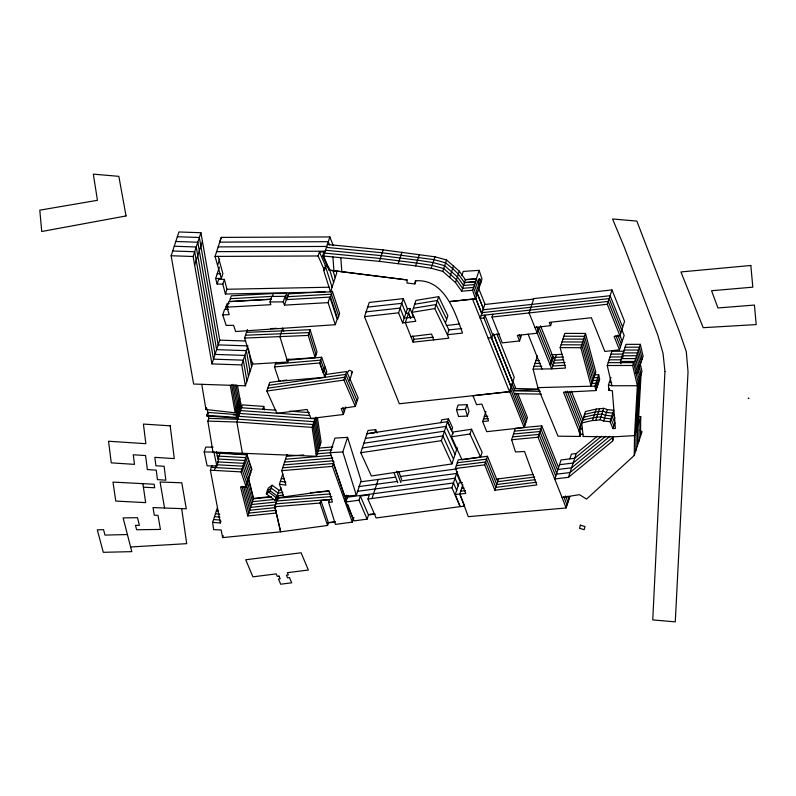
<?xml version="1.0" encoding="UTF-8"?>
<svg xmlns="http://www.w3.org/2000/svg" width="796" height="796" viewBox="0 0 796 796"><rect width="100%" height="100%" fill="white"/><g stroke="black" fill="none" stroke-linecap="round" stroke-linejoin="round"><path stroke-width="1.19" d="M462.844 484.734L459.819 493.968L464.685 506.117L460.138 506.624L455.272 494.475L465.76 493.44L455.402 468.486L458.197 459.919L487.47 456.277L484.674 464.844L494.883 490.246L536.793 484.933L524.534 451.491L515.5 451.949L511.619 439.73L515.35 428.318L541.778 425.82L538.046 437.233L562.056 497.43L579.498 494.674L586.543 499.112L634.243 455.471L634.521 435.611L637.347 385.722L642.004 371.453L640.352 364.319M635.795 450.715L636.074 430.855M637.347 445.959L637.636 426.099M638.899 441.213L639.188 421.343M640.452 436.457L640.74 416.587L638.382 416.726M222.83 284.142L217.139 284.043L218.691 279.287L224.382 279.386L222.83 284.142L225.407 294.022L330.519 291.913L323.634 270.242L324.43 270.232L318.131 255.974L319.425 251.994L323.972 251.974L322.669 255.954L329.236 270.133L407.074 279.933L406.995 283.048L414.865 283.933L415.801 281.078M635.457 432.755L638.283 382.866L633.586 362.638L608.174 362.668M636.392 429.9L639.208 380.01L637.278 371.682M637.317 427.044L640.143 377.155L638.213 368.827M638.253 424.198L641.078 374.309L639.148 365.981M414.865 283.933L415.293 280.829C444.317 278.491 454.795 311.495 462.526 333.046L447.392 334.718L434.795 308.579L438.686 296.649L415.93 300.39L412.03 312.321L415.81 321.276L402.617 322.927L398.577 312.828L403.303 298.639L369.235 302.43L364.498 316.619L399.333 403.771L509.53 391.672L512.644 382.02L493.44 334.061M601.517 436.258L574.672 458.287L561.051 459.949L554.832 478.973L568.463 477.311L612.552 441.113L613.308 436.855L634.521 435.611L640.74 416.587M349.683 380.578L352.409 371.662L349.832 370.339L348.479 370.856L348.2 371.911M252.849 362.986L245.387 385.811L193.617 384.04L171.14 255.745L178.911 231.974L200.91 232.721L219.736 340.131L211.965 363.911L241.735 364.926L247.944 345.902L218.184 344.887L199.348 237.477L177.359 236.73M211.965 363.911L193.139 256.501L200.91 232.721M194.652 265.088L202.423 241.317M217.139 284.043L215.646 278.51L221.318 278.431L215.069 256.402L221.288 237.387L329.852 236.929L333.295 245.656M217.845 264.63L219.676 259.028M215.646 278.51L219.378 267.098M221.318 278.431L222.87 273.675L218.184 256.352M225.407 294.022L226.959 289.266L224.382 279.386M335.305 324.708L328.061 302.629L329.862 297.137L337.106 319.206L335.305 324.708L235.656 331.524L233.556 325.315L226.154 325.405L222.731 314.977L224.532 309.485L228.392 309.186M225.178 309.395L227.039 303.684L229.188 303.555M222.731 314.977L229.178 314.579L226.969 307.156L228.76 301.664L271.436 299.256M239.845 398.517L235.178 412.786L205.945 409.522L206.542 407.701M206.831 415.283L207.766 412.418L236.88 414.557L236.054 418.029L206.96 416.039L206.831 415.283L235.944 417.412M206.96 416.039L207.885 413.204M208.104 414.089L207.209 409.045M317.495 417.92L321.106 442.019L316.44 456.277L212.97 452.068L207.856 421.094L208.741 418.378L237.715 419.313L231.636 384.826M216.472 451.839L218.432 461.103L216.84 465.959L207.139 465.859L204.194 451.959L205.786 447.093L213.059 447.173M288.659 359.155L287.724 362.001L252.611 364.1L244.571 338.081L247.367 329.524M353.892 517.36L352.339 522.106L335.415 524.405L328.629 502.356L329.474 499.779L320.878 500.475L328.44 522.882L327.594 525.469L280.65 531.837L222.641 537.608L221.139 529.957L213.646 529.658L212.622 522.375L220.343 522.982L210.373 470.197L211.925 465.441M214.422 470.426L215.975 465.67M330.31 493.888L277.635 498.157L274.839 506.714L280.65 531.837L276.292 513.022L247.785 515.957L240.521 486.883L246.064 486.873L251.815 469.292L246.81 454.307L220.174 452.844L218.154 459.013L244.8 460.476L249.795 475.471M226.969 307.156L270.859 304.679L269.993 301.953L271.784 296.46L285.684 296.301L286.908 299.545L288.779 293.833L325.096 291.754M272.431 296.361L273.356 293.505L286.62 293.445L287.844 296.689L331.435 294.192L338.678 316.261M236.054 418.029L240.75 403.642L237.497 385.373M284.47 305.137L283.247 301.893L285.048 296.401L286.271 299.634L284.47 305.137L328.061 302.629M285.684 296.301L286.62 293.445M212.622 522.375L217.278 508.107M220.343 522.982L220.96 521.082M287.356 360.26L321.634 357.255L326.748 371.543L324.887 377.254L279.277 381.224L274.471 366.926L276.023 362.18M345.822 406.885L343.335 414.497L310.997 418.457L307.077 409.442L276.899 413.343L266.859 391.025L269.655 382.468L280.66 380.896M246.064 486.873L241.069 471.889L246.81 454.307M262.859 409.273L263.784 406.418L242.432 404.905L236.83 422.019L242.462 453.581M222.641 537.608L223.268 535.708M329.852 236.929L323.634 255.954L329.236 270.133L407.074 279.933M323.634 270.242L324.569 267.396M324.43 270.232L325.733 266.262L319.425 251.994M247.785 515.957L253.536 498.366L248.302 477.441M332.897 256.909L333.962 270.948M283.784 331.634L282.689 328.091L279.894 336.648L287.724 362.001L286.938 359.513L315.136 357.653L308.251 335.434L310.112 329.733L246.442 332.37M308.271 335.494L309.196 332.648M340.788 257.675L341.852 271.715M330.519 291.913L336.738 272.889L336.012 270.61M332.37 291.336L339.613 313.405L337.743 319.116L330.499 297.047L332.37 291.336L329.942 291.475M278.311 495.908L277.695 497.808L275.048 500.336L266.342 493.848L268.212 488.137L272.113 485.232L279.137 490.336L281.476 489.918M266.342 493.848L270.252 490.943L272.113 485.232M315.136 357.653L316.997 351.951L310.112 329.733M282.849 473.769L279.426 484.227L285.953 485.112L281.744 470.655L287.028 454.496M321.634 357.255L319.773 362.956L323.275 372.767L325.136 367.065M275.048 500.336L275.983 497.48L277.744 495.799M270.252 490.943L277.277 496.037L279.137 490.336M280.441 489.6L281.058 487.689M316.44 456.277L312.102 427.372L314.908 418.805L239.636 413.462L234.571 385.105M322.669 255.954L379.394 261.347L383.135 249.894L434.934 256.81L446.516 259.954L459.272 271.128L465.391 279.734L461.65 291.187L472.615 290.281L479.132 270.351L463.242 271.406L461.859 275.655M343.335 414.497L341.235 408.537L355.305 406.428L343.902 380.08L346.708 371.523L324.688 374.647M330.201 452.675L334.967 438.089L347.583 437.362L361.115 480.685L356.349 495.271L344.559 496.226L330.201 452.675L342.817 451.949L347.583 437.362M327.594 525.469L320.032 503.052L320.878 500.475M379.394 261.347L398.209 263.695L401.95 252.252M352.339 522.106L332.449 466.376L334.002 461.62M355.305 406.428L358.1 397.871L346.708 371.523M398.209 263.695L415.621 265.884L419.363 254.441M344.449 500.853L346.31 495.152L347.553 498.505M402.617 322.927L407.353 308.739L403.303 298.639M457.242 447.77L451.949 463.929L371.374 475.978L360.757 452.725L368.021 430.477L375.682 429.621L377.035 432.994M457.193 471.55L451.909 487.709L460.138 506.624L376.12 517.967L367.961 499.032L369.324 494.863L360.329 496.047L368.488 514.972L367.125 519.151L354.051 520.873L345.912 501.948L348.081 495.291M407.353 308.739L410.049 308.44L405.323 322.629L413.124 342.171L448.785 338.22L447.392 334.718L448.944 329.972L436.108 304.54L413.353 308.271M375.682 429.621L374.627 432.845L366.976 433.701L447.541 421.661L453.113 433.84M415.621 265.884L431.193 268.252L434.934 256.81M367.125 519.151L358.966 500.226L360.329 496.047M413.124 342.171L414.049 339.315L412.716 335.972M461.65 291.187L455.531 282.57L442.775 271.396L446.516 259.954M367.961 499.032L372.03 498.495L378.239 479.481L395.453 477.152M449.83 277.167L453.561 265.725M455.531 282.57L459.272 271.128M445.501 322.828L447.85 315.654L438.686 296.649M440.815 422.666L441.74 419.81L448.476 418.805L452.576 427.79L451.65 430.646L447.541 421.661M451.949 463.929L441.332 440.676L448.476 418.805M491.789 337.683L483.908 317.952L484.844 315.107L492.724 334.827L491.789 337.683L488.117 338.091L472.516 299.047L449.939 301.555L475.481 298.908L481.998 278.978L479.132 270.351M456.506 409.821L458.068 405.065L466.973 404.627L469.003 411.283L467.451 416.039L458.556 416.467L456.506 409.821L465.421 409.383L466.973 404.627M451.481 436.765L453.033 432.009L471.56 429.243L482.107 452.297L480.555 457.053L462.018 459.819L451.481 436.765L470.008 433.999L471.56 429.243M521.45 335.255L519.579 340.957L502.286 342.877L491.978 317.057L492.913 314.211M455.272 494.475L459.053 482.933L462.456 482.555M517.997 394L527.43 417.552L524.176 427.512L486.724 431.681L482.675 421.542L485.928 411.582M524.176 427.512L509.808 391.622L513.062 381.662L515.758 388.388M581.896 429.054L579.816 429.074L580.752 434.308L580.055 436.447L558.016 436.178L537.877 387.632L533.111 369.135L537.459 355.822M494.883 490.246L498.614 478.834L533.121 474.456M550.573 325.673L549.27 322.38L591.358 317.713L604.841 351.434L619.467 349.822L614.094 336.37L619.875 335.723L624.562 321.385L611.985 289.923L533.788 298.6L529.101 312.937L534.892 327.415L550.573 325.673L551.509 322.828M550.106 364.916L552.902 356.359M562.115 354.26L556.364 354.588L551.698 368.856L533.111 369.135M534.892 327.415L551.698 368.856L565.518 368.06L560.165 347.623L564.832 333.355L585.498 333.454L595.786 371.941L591.12 386.199L537.877 387.632M563.896 336.21L584.562 336.3L594.851 374.787L598.682 374.747L594.95 386.16L591.12 386.199L580.831 347.713L585.498 333.454M619.875 335.723L607.298 304.271L611.985 289.923M569.856 458.874L571.409 454.118L576.234 453.531L597.318 436.228M610.95 377.404L608.462 385.005L608.751 390.279L612.353 390.746L615.368 428.487L613.01 428.586L610.005 421.701L613.736 410.288L607.368 409.582L603.746 408.318L596.264 409.084L585.438 411.542L579.09 431.213L563.508 392.229L595.945 390.567L599.677 379.155L598.682 374.747M568.463 477.311L576.234 453.531M633.586 362.638L632.661 365.493L637.347 385.722L611.935 385.752L607.239 365.523L611.905 351.255L624.004 351.245M583.199 436.556L581.707 422.955L592.532 420.497L596.264 409.084M459.819 493.968L468.297 516.674L566.095 507.957L569.827 496.545M592.532 420.497L595.687 420.467L599.418 409.054M619.467 349.822L624.154 335.474L621.467 328.748M608.751 390.279L609.368 388.378M595.687 420.467L600.015 419.731L603.746 408.318M620.98 363.842L620.432 361.464L626.024 344.35L640.332 344.33L643.078 356.21L637.477 373.324L635.099 373.334M600.015 419.731L603.647 420.994L607.368 409.582M637.477 373.324L634.73 361.454L640.332 344.33M613.01 428.586L614.87 422.885L611.875 416L605.507 415.293L601.875 414.019L594.393 414.796L583.567 417.253L583.727 419.601M612.552 441.113L613.179 439.213M634.243 455.471L642.014 431.701L639.944 430.328M221.288 237.387L219.656 242.143L328.3 241.685L329.594 244.959M352.359 372.399L351.295 373.145M748.19 398.129L748.927 398.498L748.399 398.438M605.716 436.288L573.12 463.043L559.498 464.705M609.915 436.327L571.568 467.799L557.946 469.461M613.149 437.143L570.016 472.555L556.394 474.217M582.632 420.099L593.458 417.641L600.95 416.875L604.572 418.139L610.94 418.845L613.935 425.731M282.879 492.366L278.202 493.182L271.187 488.087L267.277 490.993L275.983 497.48M277.277 496.037L283.117 495.012L283.834 496.873L328.848 490.625L332.41 502.047L328.629 502.356M414.676 304.231L437.432 300.49L446.675 319.236M411.602 312.39L434.795 308.579M277.695 497.808L283.834 496.873M365.414 438.457L445.989 426.417L456.615 449.67M363.862 443.213L444.437 431.173L455.063 454.426M362.309 447.969L442.884 435.929L453.511 459.183M360.757 452.725L441.332 440.676M283.107 380.558L286.779 380.03M268.72 385.314L345.772 374.379L357.165 400.726M267.784 388.169L344.837 377.224L356.23 403.582M266.859 391.025L343.902 380.08M327.753 522.723L335.046 521.728M328.44 522.882L335.136 521.977M400.368 476.496L456.904 468.864M397.582 481.411L358.877 486.585M401.264 480.913L456.576 473.451L460.446 482.346M372.03 498.495L451.909 487.709M360.439 481.829L378.239 479.481M357.324 491.341L455.023 478.207L458.406 485.988M347.464 497.192L453.471 482.963L456.854 490.744M345.912 501.948L358.966 500.226M369.991 514.226L373.583 513.748M368.488 514.972L375.234 514.087M413.87 316.977L404.179 318.171L400.129 308.072L366.06 311.863M534.653 476.993L497.679 481.689L487.47 456.277M534.952 479.69L496.744 484.535L486.535 459.133L457.262 462.775M536.484 482.237L495.818 487.391L485.61 461.988L456.327 465.63M455.402 468.486L484.674 464.844M410.895 336.589L431.581 334.061L433.651 339.892M367.613 307.107L401.781 303.316L405.821 313.405M364.498 316.619L398.577 312.828M533.638 299.067L484.764 304.49L480.227 318.36L483.908 317.952M405.731 313.425L408.517 313.107L410.666 318.48M483.023 309.803L610.094 295.714L622.671 327.166M482.097 312.659L609.169 298.57L621.736 330.022M481.162 315.514L608.234 301.415L620.8 332.877M607.298 304.271L491.978 317.057M446.238 325.504L459.66 324.012M448.307 329.962L461.75 328.549M414.049 339.315L433.372 337.176M492.575 334.847L499.639 334.061M509.808 391.622L472.993 395.721L476.575 404.666L481.839 404.079L488.565 420.885L482.675 421.542M484.306 416.557L487.839 416.169M483.49 419.054L488.197 418.527M496.187 479.102L498.614 478.834M253.536 498.366L271.356 496.535M271.197 497.002L253.387 498.833L248.143 477.908M273.834 499.49L252.451 501.689L247.218 480.754M276.202 499.251L278.58 499.002M276.461 501.978L251.516 504.545L246.282 483.61M275.525 504.833L250.581 507.39L245.347 486.465M275.784 507.559L249.655 510.246L243.835 486.993M276.043 510.296L248.72 513.102L242.034 486.356M514.415 431.173L540.842 428.676L557.638 470.416M513.48 434.029L539.907 431.522L556.702 473.262M512.554 436.885L538.982 434.377L555.767 476.117M511.619 439.73L538.046 437.233M461.69 488.266L464.058 488.048M460.755 491.122L465.501 490.694M275.406 364.08L320.708 360.11L325.813 374.399M274.471 366.926L319.773 362.956L324.887 377.254M319.186 448.078L332.798 446.934M317.017 451.034L331.862 449.78M286.401 456.397L303.724 454.934M316.092 453.889L330.927 452.635M285.475 459.242L331.236 455.382M284.54 462.098L332.778 458.028M283.605 464.954L333.076 460.775M282.67 467.809L333.385 463.521L346.628 501.361M281.744 470.655L332.449 466.376M465.391 279.734L476.356 278.839L479.222 287.465M452.635 268.58L458.327 274.013L464.446 282.62L475.421 281.694L478.277 290.351M464.446 282.62L475.411 281.724M310.42 492.724L328.798 491.231M276.71 501.012L331.832 496.545M275.774 503.858L332.121 499.291M320.032 503.052L274.839 506.714L276.292 513.022M465.272 279.575L476.356 278.839M226.104 306.54L228.253 306.4M130.564 546.981L186.702 543.658L181.667 508.624L152.991 507.599L154.315 515.221L157.976 515.34L160.424 529.43L136.604 529.748L135.519 525.38L139.409 525.33L137.509 517.698L123.121 517.898L131.808 551.638L103.301 552.315L97.301 529.828L103.55 529.688L105.002 535.081L127.261 534.554M273.943 293.455L231.268 295.863L229.407 301.565L270.859 299.226M230.333 298.719L273.018 296.301M286.271 299.634L330.499 297.047M563.488 356.986L553.001 357.484M563.707 359.772L554.494 360.29L540.464 325.783M565.08 362.488L553.568 363.145L539.071 327.504L537.21 333.206L517.36 335.405L519.579 340.957M565.299 365.274L552.633 366.001L536.594 326.489M472.516 299.047L475.481 298.908L472.615 290.281M308.251 335.434L244.571 338.081M513.47 390.498L538.802 389.443M270.511 328.589L276.6 328.34M245.506 335.225L309.176 332.579L316.072 354.807M327.425 265.446L325.186 265.486L332.081 287.157M325.733 266.262L328.131 266.212M226.959 289.266L329.604 287.207M217.199 273.754L220.601 273.705M551.509 354.668L556.364 354.588M535.907 360.578L539.24 360.528M534.972 363.434L540.524 363.354M534.036 366.289L541.817 366.17M582.125 428.338L580.015 428.357L565.359 391.672M218.104 246.899L326.748 246.442M216.552 251.655L325.196 251.198M214.99 256.402L318.131 255.974M269.993 301.953L283.247 301.893M625.089 347.205L639.397 347.185L642.143 359.066M624.154 350.051L638.462 350.041L641.208 361.911M623.228 352.907L637.526 352.887L640.273 364.767M610.97 354.111L623.079 354.101M622.293 355.762L636.601 355.742L639.347 367.623M610.034 356.966L623.348 356.946M621.358 358.618L635.666 358.598L638.412 370.478M609.109 359.812L621.208 359.802M620.432 361.464L634.73 361.454M607.239 365.523L632.661 365.493M562.961 339.056L583.627 339.156L593.915 377.642L597.746 377.603L598.741 382M562.036 341.912L582.702 342.011L592.99 380.498L596.811 380.448L597.806 384.856M561.1 344.767L581.767 344.867L592.055 383.354L595.886 383.304L596.881 387.712M560.165 347.623L580.831 347.713M204.194 451.959L213.895 452.058L216.84 465.959M580.752 434.308L582.841 434.337M583.189 436.487L613.308 436.855M514.654 393.692L541.409 394.12M513.519 390.866L540.295 391.334M514.335 388.468L538.733 389.045M207.856 421.094L236.83 422.019L312.102 427.372M175.807 241.477L197.796 242.233L216.631 349.643L246.392 350.658L250.053 371.543M174.254 246.233L196.244 246.989L215.079 354.399L244.84 355.414L248.491 376.299M172.692 250.989L194.692 251.745L213.517 359.155L243.287 360.17L246.939 381.055M171.14 255.745L193.139 256.501M219.736 340.131L245.785 341.026M181.667 508.624L186.284 508.783L181.777 482.784L160.076 482.008L164.563 508.017M143.399 487.182L154.683 487.779L154.145 484.247L112.992 482.087L115.758 501.072L145.668 502.634L142.882 483.65M216.124 452.616L220.174 452.844M215.975 453.083L246.661 454.775L251.665 469.759M217.059 456.048L245.725 457.63L250.73 472.615M217.218 461.869L243.865 463.332L248.859 478.316M217.497 464.784L242.929 466.187L247.934 481.172M211.308 467.351L242.004 469.043L246.999 484.028M210.373 470.197L241.069 471.889M233.337 414.945L236.979 415.194M276.043 410.209L241.496 407.761L240.75 403.642M289.625 411.174L309.365 412.577M309.664 415.522L240.561 410.607L235.924 384.637M237.765 419.164L313.037 424.517L317.375 453.431M216.353 510.962L218.552 511.132M215.417 513.808L219.825 514.156M214.482 516.664L220.004 517.101M213.547 519.519L220.174 520.037M327.375 244.501L383.135 249.894M326.44 247.387L382.199 252.75L434.009 259.655L445.581 262.809L452.625 268.61M325.504 250.243L381.264 255.635L417.482 260.183L433.064 262.541L444.636 265.695L457.392 276.869L463.511 285.475L474.486 284.57L477.351 293.197M324.569 253.098L380.329 258.491L416.557 263.038L432.129 265.396L443.71 268.55L456.456 279.714L462.585 288.331L473.55 287.426L476.416 296.052M603.647 420.994L610.005 421.701M281.286 478.525L284.56 478.963M280.361 481.371L285.794 482.107M609.398 382.16L611.706 382.657M608.462 385.005L611.935 385.752M431.193 268.252L442.775 271.396M470.008 433.999L480.555 457.053M614.95 418.059L612.811 413.144L606.443 412.437L602.811 411.174L595.328 411.94L584.503 414.398L584.652 416.746M541.778 425.82L558.563 467.56M571.359 391.144L582.811 419.8M569.508 391.702L581.886 422.656M567.21 391.115L580.951 425.512M478.605 288.271L485.003 304.261M496.893 333.952L514.266 377.344L512.743 382.01L493.54 334.051M477.083 292.948L483.48 308.928L476.983 292.958M512.246 384.15L514.495 389.751M515.838 393.125L526.614 420.039M511.43 386.637L525.798 422.527M475.431 297.704L481.829 313.694M491.43 337.673L511.092 386.776M510.614 389.125L524.992 425.014M410.049 308.44L413.482 317.027M408.428 313.117L410.577 318.49M619.577 334.529L622.263 341.255M617.746 335.146L621.328 344.111M615.925 335.753L620.392 346.966M528.116 334.211L541.996 369.006M519.181 334.778L520.514 338.101M475.481 297.833L481.789 313.614M491.032 336.758L511.072 386.946M488.117 338.091L509.53 391.672M326.052 262.073L329.236 270.133M567.677 496.246L568.891 499.4M565.538 495.938L567.956 502.256M563.797 496.684L567.021 505.112M562.056 497.43L566.095 507.957M347.872 504.714L353.275 519.261M398.756 471.55L401.652 479.53M396.697 471.172L400.836 482.585M394.02 472.486L397.741 482.754M342.867 407.671L344.27 411.641M279.426 484.227L283.117 495.012M286.938 359.513L287.187 360.27M333.007 270.809L335.186 277.645M328.917 267.575L333.633 282.401M342.817 451.949L356.349 495.271M465.421 409.383L467.451 416.039M594.95 386.16L595.945 390.567M579.09 431.074L580.055 436.447M263.784 406.418L264.421 409.95M232.999 384.368L238.701 416.318L313.972 421.661L318.31 450.576M230.283 385.294L235.178 412.786M248.352 348.22L251.606 366.787M241.735 364.926L245.387 385.811M208.393 416.308L208.9 418.935M201.776 384.319L205.945 409.522M316.012 417.164L320.171 444.865M314.908 418.805L319.236 447.72M480.167 283.883A2.826 0.915 86.2 0 1 478.794 283.346A2.826 0.915 86.2 0 1 478.844 279.287A2.826 0.915 86.2 0 1 480.207 280.53M664.939 371.523L652.75 619.915L675.277 621.865L688.033 371.802L686.281 351.623L679.605 332.27L636.84 221.079L612.552 218.98L624.203 246.909L657.745 334.897L663.048 353.414L664.939 371.523M580.383 525.161L579.528 528.285L584.164 529.678L585.02 526.544L580.383 525.161M126.047 215.945L41.73 231.507L39.8 210.164L97.45 200.303L93.311 174.135L118.833 176.344L126.047 215.945M279.058 576.085L277.237 576.314L276.212 573.886L252.919 576.831L245.715 559.767L301.087 552.772L308.37 570.026L287.396 572.672L288.341 574.911L286.421 575.15L287.545 577.826L289.475 577.588L291.684 582.821L280.68 584.214L278.471 578.981L280.182 578.762L279.058 576.085M750.837 265.476L680.928 271.943L703.206 327.683L756.2 324.579L754.429 305.057L717.952 307.962L711.564 290.729L752.807 287.157L750.837 265.476M170.205 425.83L143.419 424.079L145.857 443.69L108.554 441.243L111.251 462.854L134.464 464.376L133.27 454.755L145.598 455.561L147.35 469.56L156.255 470.147L157.439 479.63L165.847 480.187L164.115 466.287L155.887 465.75L154.842 457.342L174.294 458.615L170.205 425.83M478.983 280.083A2.826 0.915 86.2 0 0 479.918 284.51A2.826 0.915 86.2 0 0 480.585 280.51A2.826 0.915 86.2 0 0 478.983 280.083"/></g></svg>
